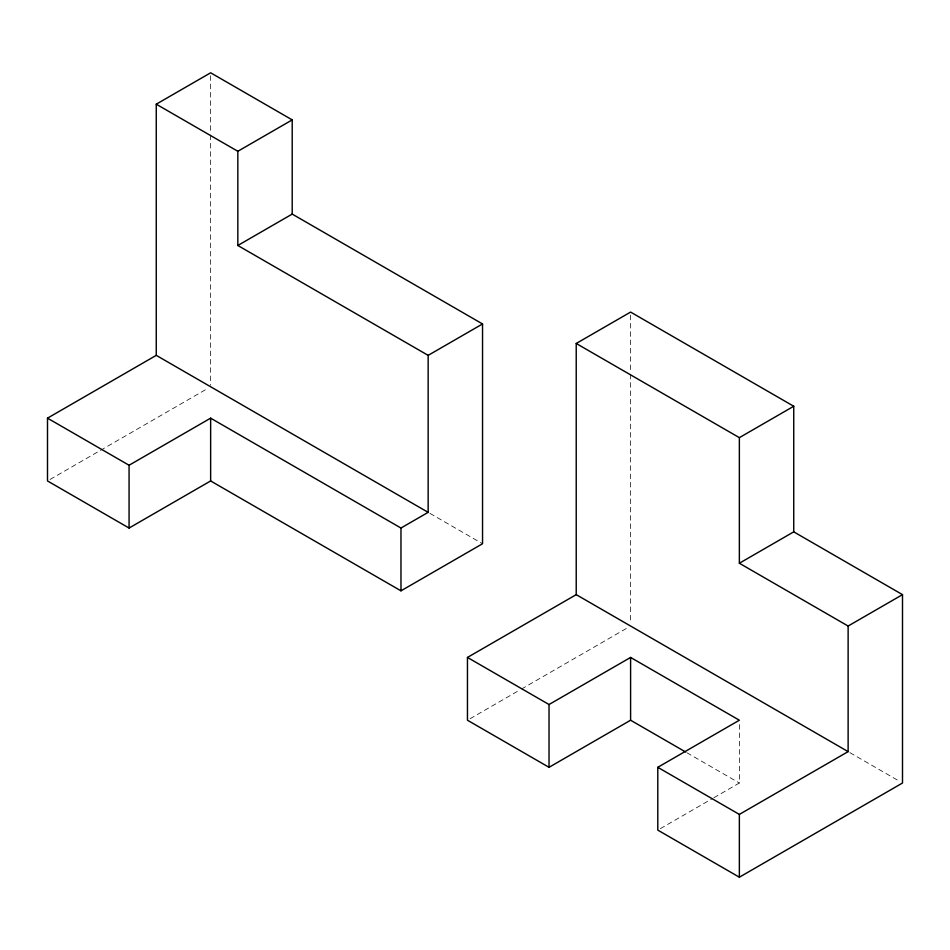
<?xml version="1.0" encoding="UTF-8"?>
<svg xmlns="http://www.w3.org/2000/svg" width="950" height="950" viewBox="0 0 950 950"><rect width="100%" height="100%" fill="white"/><g stroke="black" fill="none" stroke-linecap="round" stroke-linejoin="round"><path stroke-width="0.71" stroke-dasharray="4.75 3.56" d="M50.065 479.465L208.074 388.241M470.036 718.746L520.125 689.819M521.419 689.071L629.316 626.774M660.345 828.637L712.595 798.463M713.866 797.739L739.361 783.014L739.361 723.14M849.918 752.661L899.935 781.529M429.958 513.38L482.541 543.744M686.898 752.732L739.361 783.014M630.598 315.032L630.598 372.792M630.598 374.276L630.598 623.069M210.639 75.763L210.639 133.511M210.639 134.995L210.639 385.272"/><path stroke-width="1.43" d="M156.263 104.191L210.639 72.794L292.208 119.89L292.208 214.083L482.541 323.962L482.541 543.744L400.971 590.829L210.639 480.949L129.069 528.046L47.5 480.949L47.5 418.154L156.263 355.359L428.153 512.347L428.153 355.359L237.833 245.48L237.833 151.287L156.263 104.191L156.263 355.359M237.833 151.287L292.208 119.89M237.833 245.48L292.208 214.083M47.5 418.154L129.069 465.251L210.639 418.154L400.971 528.034L428.153 512.347M428.153 355.359L482.541 323.962M576.222 343.473L739.361 437.653L739.361 563.243L848.124 626.038L848.124 751.616L576.222 594.641L576.222 343.473L630.598 312.075L793.737 406.256L793.737 531.846L902.5 594.641L902.5 783.014L739.361 877.206L657.792 830.11L657.792 767.315L739.361 720.219L630.598 657.436L549.029 704.52L467.459 657.436L467.459 720.219L549.029 767.315L630.598 720.219L685.615 751.984M739.361 437.653L793.737 406.256M467.459 657.436L576.222 594.641M739.361 563.243L793.737 531.846M848.124 626.038L902.5 594.641M657.792 767.315L739.361 814.411L848.124 751.616M739.361 814.411L739.361 877.206M630.598 657.436L630.598 720.219M549.029 704.52L549.029 767.315M400.971 528.034L400.971 590.829M210.639 418.154L210.639 480.949M129.069 465.251L129.069 528.046"/></g></svg>
